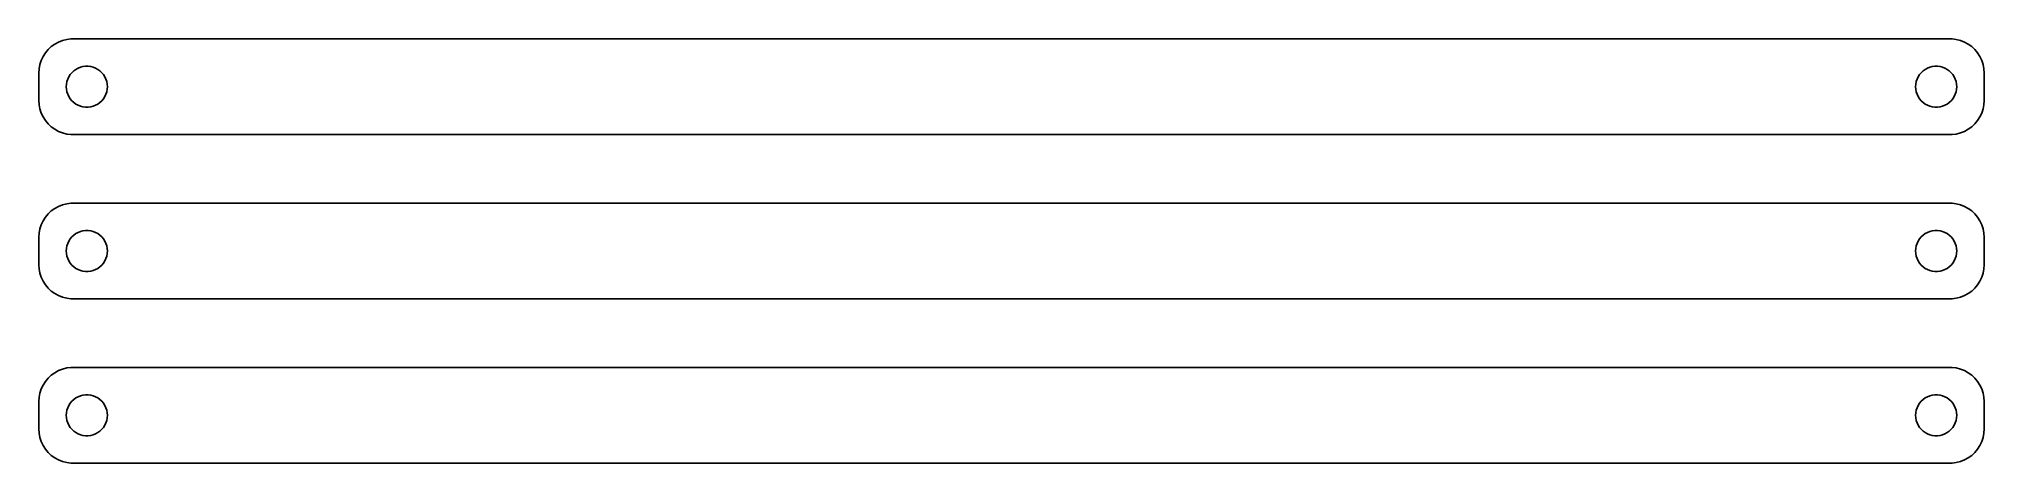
# Model space of a CAD drawing. Header units: metres. Extents: x -142 to 142, y 41 to 103.
import ezdxf

# ---------------------------------------------------------------- set-up
doc = ezdxf.new("R2010")
doc.units = ezdxf.units.M

msp = doc.modelspace()

# ---------------------------------------------------------------- linework, layer by layer
for p, q in [((-139.129, 102.524), (-139.679, 102.222)), ((-138.545, 102.755), (-139.129, 102.524)), ((-137.937, 102.911), (-138.545, 102.755)), ((-137.314, 102.99), (-137.937, 102.911)), ((137.314, 102.99), (-137.314, 102.99)), ((137.937, 102.911), (137.314, 102.99)), ((138.545, 102.755), (137.937, 102.911)), ((139.129, 102.524), (138.545, 102.755)), ((139.679, 102.222), (139.129, 102.524)), ((-141.649, 99.8406), (-141.843, 99.2434)), ((-141.382, 100.409), (-141.649, 99.8406)), ((-141.045, 100.939), (-141.382, 100.409)), ((-140.645, 101.423), (-141.045, 100.939)), ((-140.187, 101.853), (-140.645, 101.423)), ((-139.679, 102.222), (-140.187, 101.853)), ((140.187, 101.853), (139.679, 102.222)), ((140.645, 101.423), (140.187, 101.853)), ((141.045, 100.939), (140.645, 101.423)), ((141.382, 100.409), (141.045, 100.939)), ((141.649, 99.8406), (141.382, 100.409)), ((141.843, 99.2434), (141.649, 99.8406)), ((-141.961, 98.6267), (-142, 98)), ((-142, 98), (-142, 94)), ((-141.843, 99.2434), (-141.961, 98.6267)), ((-137.976, 96.376), (-137.906, 96.7461)), ((-137.906, 96.7461), (-137.789, 97.1044)), ((-137.789, 97.1044), (-137.629, 97.4453)), ((-137.629, 97.4453), (-137.427, 97.7634)), ((-137.427, 97.7634), (-137.187, 98.0536)), ((-137.187, 98.0536), (-136.912, 98.3115)), ((-136.912, 98.3115), (-136.607, 98.533)), ((-136.607, 98.533), (-136.277, 98.7145)), ((-136.277, 98.7145), (-135.927, 98.8532)), ((-135.927, 98.8532), (-135.562, 98.9469)), ((-135.562, 98.9469), (-135.188, 98.9941)), ((-135.188, 98.9941), (-134.812, 98.9941)), ((-134.812, 98.9941), (-134.438, 98.9469)), ((-134.438, 98.9469), (-134.073, 98.8532)), ((-134.073, 98.8532), (-133.723, 98.7145)), ((-133.723, 98.7145), (-133.393, 98.533)), ((-133.393, 98.533), (-133.088, 98.3115)), ((-133.088, 98.3115), (-132.813, 98.0536)), ((-132.813, 98.0536), (-132.573, 97.7634)), ((-132.573, 97.7634), (-132.371, 97.4453)), ((-132.371, 97.4453), (-132.211, 97.1044)), ((-132.211, 97.1044), (-132.094, 96.7461)), ((-132.094, 96.7461), (-132.024, 96.376)), ((132.024, 96.376), (132.094, 96.7461)), ((132.094, 96.7461), (132.211, 97.1044)), ((132.211, 97.1044), (132.371, 97.4453)), ((132.371, 97.4453), (132.573, 97.7634)), ((132.573, 97.7634), (132.813, 98.0536)), ((132.813, 98.0536), (133.088, 98.3115)), ((133.088, 98.3115), (133.393, 98.533)), ((133.393, 98.533), (133.723, 98.7145)), ((133.723, 98.7145), (134.073, 98.8532)), ((134.073, 98.8532), (134.438, 98.9469)), ((134.438, 98.9469), (134.812, 98.9941)), ((134.812, 98.9941), (135.188, 98.9941)), ((135.188, 98.9941), (135.562, 98.9469)), ((135.562, 98.9469), (135.927, 98.8532)), ((135.927, 98.8532), (136.277, 98.7145)), ((136.277, 98.7145), (136.607, 98.533)), ((136.607, 98.533), (136.912, 98.3115)), ((136.912, 98.3115), (137.187, 98.0536)), ((137.187, 98.0536), (137.427, 97.7634)), ((137.427, 97.7634), (137.629, 97.4453)), ((137.629, 97.4453), (137.789, 97.1044)), ((137.789, 97.1044), (137.906, 96.7461)), ((137.906, 96.7461), (137.976, 96.376)), ((141.961, 98.6267), (141.843, 99.2434)), ((142, 98), (141.961, 98.6267)), ((142, 94), (142, 98)), ((-142, 94), (-141.961, 93.3733)), ((-138, 96), (-137.976, 96.376)), ((-137.976, 95.624), (-138, 96)), ((-137.906, 95.2539), (-137.976, 95.624)), ((-137.789, 94.8956), (-137.906, 95.2539)), ((-137.629, 94.5547), (-137.789, 94.8956)), ((-137.427, 94.2366), (-137.629, 94.5547)), ((-137.187, 93.9464), (-137.427, 94.2366)), ((-136.912, 93.6885), (-137.187, 93.9464)), ((-132.813, 93.9464), (-133.088, 93.6885)), ((-132.573, 94.2366), (-132.813, 93.9464)), ((-132.371, 94.5547), (-132.573, 94.2366)), ((-132.211, 94.8956), (-132.371, 94.5547)), ((-132.094, 95.2539), (-132.211, 94.8956)), ((-132.024, 95.624), (-132.094, 95.2539)), ((-132.024, 96.376), (-132, 96)), ((-132, 96), (-132.024, 95.624)), ((132, 96), (132.024, 96.376)), ((132.024, 95.624), (132, 96)), ((132.094, 95.2539), (132.024, 95.624)), ((132.211, 94.8956), (132.094, 95.2539)), ((132.371, 94.5547), (132.211, 94.8956)), ((132.573, 94.2366), (132.371, 94.5547)), ((132.813, 93.9464), (132.573, 94.2366)), ((133.088, 93.6885), (132.813, 93.9464)), ((137.187, 93.9464), (136.912, 93.6885)), ((137.427, 94.2366), (137.187, 93.9464)), ((137.629, 94.5547), (137.427, 94.2366)), ((137.789, 94.8956), (137.629, 94.5547)), ((137.906, 95.2539), (137.789, 94.8956)), ((137.976, 95.624), (137.906, 95.2539)), ((137.976, 96.376), (138, 96)), ((138, 96), (137.976, 95.624)), ((141.961, 93.3733), (142, 94)), ((-141.961, 93.3733), (-141.843, 92.7566)), ((-141.843, 92.7566), (-141.649, 92.1594)), ((-141.649, 92.1594), (-141.382, 91.5912)), ((-141.382, 91.5912), (-141.045, 91.0611)), ((-141.045, 91.0611), (-140.645, 90.5773)), ((-136.607, 93.467), (-136.912, 93.6885)), ((-136.277, 93.2855), (-136.607, 93.467)), ((-135.927, 93.1468), (-136.277, 93.2855)), ((-135.562, 93.0531), (-135.927, 93.1468)), ((-135.188, 93.0059), (-135.562, 93.0531)), ((-134.812, 93.0059), (-135.188, 93.0059)), ((-134.438, 93.0531), (-134.812, 93.0059)), ((-134.073, 93.1468), (-134.438, 93.0531)), ((-133.723, 93.2855), (-134.073, 93.1468)), ((-133.393, 93.467), (-133.723, 93.2855)), ((-133.088, 93.6885), (-133.393, 93.467)), ((133.393, 93.467), (133.088, 93.6885)), ((133.723, 93.2855), (133.393, 93.467)), ((134.073, 93.1468), (133.723, 93.2855)), ((134.438, 93.0531), (134.073, 93.1468)), ((134.812, 93.0059), (134.438, 93.0531)), ((135.188, 93.0059), (134.812, 93.0059)), ((135.562, 93.0531), (135.188, 93.0059)), ((135.927, 93.1468), (135.562, 93.0531)), ((136.277, 93.2855), (135.927, 93.1468)), ((136.607, 93.467), (136.277, 93.2855)), ((136.912, 93.6885), (136.607, 93.467)), ((140.645, 90.5773), (141.045, 91.0611)), ((141.045, 91.0611), (141.382, 91.5912)), ((141.382, 91.5912), (141.649, 92.1594)), ((141.649, 92.1594), (141.843, 92.7566)), ((141.843, 92.7566), (141.961, 93.3733)), ((-140.645, 90.5773), (-140.187, 90.1474)), ((-140.187, 90.1474), (-139.679, 89.7784)), ((-139.679, 89.7784), (-139.129, 89.4759)), ((-139.129, 89.4759), (-138.545, 89.2447)), ((-138.545, 89.2447), (-137.937, 89.0886)), ((-137.937, 89.0886), (-137.314, 89.0099)), ((-137.314, 89.0099), (137.314, 89.0099)), ((137.314, 89.0099), (137.937, 89.0886)), ((137.937, 89.0886), (138.545, 89.2447)), ((138.545, 89.2447), (139.129, 89.4759)), ((139.129, 89.4759), (139.679, 89.7784)), ((139.679, 89.7784), (140.187, 90.1474)), ((140.187, 90.1474), (140.645, 90.5773)), ((-141.045, 76.9389), (-141.382, 76.4088)), ((-140.645, 77.4227), (-141.045, 76.9389)), ((-140.187, 77.8526), (-140.645, 77.4227)), ((-139.679, 78.2216), (-140.187, 77.8526)), ((-139.129, 78.5241), (-139.679, 78.2216)), ((-138.545, 78.7553), (-139.129, 78.5241)), ((-137.937, 78.9114), (-138.545, 78.7553)), ((-137.314, 78.9901), (-137.937, 78.9114)), ((137.314, 78.9901), (-137.314, 78.9901)), ((137.937, 78.9114), (137.314, 78.9901)), ((138.545, 78.7553), (137.937, 78.9114)), ((139.129, 78.5241), (138.545, 78.7553)), ((139.679, 78.2216), (139.129, 78.5241)), ((140.187, 77.8526), (139.679, 78.2216)), ((140.645, 77.4227), (140.187, 77.8526)), ((141.045, 76.9389), (140.645, 77.4227)), ((141.382, 76.4088), (141.045, 76.9389)), ((-141.961, 74.6267), (-142, 74)), ((-142, 74), (-142, 70)), ((-141.843, 75.2434), (-141.961, 74.6267)), ((-141.649, 75.8406), (-141.843, 75.2434)), ((-141.382, 76.4088), (-141.649, 75.8406)), ((-137.427, 73.7634), (-137.187, 74.0536)), ((-137.187, 74.0536), (-136.912, 74.3115)), ((-136.912, 74.3115), (-136.607, 74.533)), ((-136.607, 74.533), (-136.277, 74.7145)), ((-136.277, 74.7145), (-135.927, 74.8532)), ((-135.927, 74.8532), (-135.562, 74.9469)), ((-135.562, 74.9469), (-135.188, 74.9941)), ((-135.188, 74.9941), (-134.812, 74.9941)), ((-134.812, 74.9941), (-134.438, 74.9469)), ((-134.438, 74.9469), (-134.073, 74.8532)), ((-134.073, 74.8532), (-133.723, 74.7145)), ((-133.723, 74.7145), (-133.393, 74.533)), ((-133.393, 74.533), (-133.088, 74.3115)), ((-133.088, 74.3115), (-132.813, 74.0536)), ((-132.813, 74.0536), (-132.573, 73.7634)), ((132.573, 73.7634), (132.813, 74.0536)), ((132.813, 74.0536), (133.088, 74.3115)), ((133.088, 74.3115), (133.393, 74.533)), ((133.393, 74.533), (133.723, 74.7145)), ((133.723, 74.7145), (134.073, 74.8532)), ((134.073, 74.8532), (134.438, 74.9469)), ((134.438, 74.9469), (134.812, 74.9941)), ((134.812, 74.9941), (135.188, 74.9941)), ((135.188, 74.9941), (135.562, 74.9469)), ((135.562, 74.9469), (135.927, 74.8532)), ((135.927, 74.8532), (136.277, 74.7145)), ((136.277, 74.7145), (136.607, 74.533)), ((136.607, 74.533), (136.912, 74.3115)), ((136.912, 74.3115), (137.187, 74.0536)), ((137.187, 74.0536), (137.427, 73.7634)), ((141.649, 75.8406), (141.382, 76.4088)), ((141.843, 75.2434), (141.649, 75.8406)), ((141.961, 74.6267), (141.843, 75.2434)), ((142, 74), (141.961, 74.6267)), ((142, 70), (142, 74)), ((-138, 72), (-137.976, 72.376)), ((-137.976, 71.624), (-138, 72)), ((-137.976, 72.376), (-137.906, 72.7461)), ((-137.906, 71.2539), (-137.976, 71.624)), ((-137.906, 72.7461), (-137.789, 73.1044)), ((-137.789, 70.8956), (-137.906, 71.2539)), ((-137.789, 73.1044), (-137.629, 73.4453)), ((-137.629, 73.4453), (-137.427, 73.7634)), ((-132.573, 73.7634), (-132.371, 73.4453)), ((-132.371, 73.4453), (-132.211, 73.1044)), ((-132.211, 73.1044), (-132.094, 72.7461)), ((-132.094, 71.2539), (-132.211, 70.8956)), ((-132.094, 72.7461), (-132.024, 72.376)), ((-132.024, 71.624), (-132.094, 71.2539)), ((-132.024, 72.376), (-132, 72)), ((-132, 72), (-132.024, 71.624)), ((132, 72), (132.024, 72.376)), ((132.024, 71.624), (132, 72)), ((132.024, 72.376), (132.094, 72.7461)), ((132.094, 71.2539), (132.024, 71.624)), ((132.094, 72.7461), (132.211, 73.1044)), ((132.211, 70.8956), (132.094, 71.2539)), ((132.211, 73.1044), (132.371, 73.4453)), ((132.371, 73.4453), (132.573, 73.7634)), ((137.427, 73.7634), (137.629, 73.4453)), ((137.629, 73.4453), (137.789, 73.1044)), ((137.789, 73.1044), (137.906, 72.7461)), ((137.906, 71.2539), (137.789, 70.8956)), ((137.906, 72.7461), (137.976, 72.376)), ((137.976, 71.624), (137.906, 71.2539)), ((137.976, 72.376), (138, 72)), ((138, 72), (137.976, 71.624)), ((-142, 70), (-141.961, 69.3733)), ((-141.961, 69.3733), (-141.843, 68.7566)), ((-141.843, 68.7566), (-141.649, 68.1594)), ((-137.629, 70.5547), (-137.789, 70.8956)), ((-137.427, 70.2366), (-137.629, 70.5547)), ((-137.187, 69.9464), (-137.427, 70.2366)), ((-136.912, 69.6885), (-137.187, 69.9464)), ((-136.607, 69.467), (-136.912, 69.6885)), ((-136.277, 69.2855), (-136.607, 69.467)), ((-135.927, 69.1468), (-136.277, 69.2855)), ((-135.562, 69.0531), (-135.927, 69.1468)), ((-135.188, 69.0059), (-135.562, 69.0531)), ((-134.812, 69.0059), (-135.188, 69.0059)), ((-134.438, 69.0531), (-134.812, 69.0059)), ((-134.073, 69.1468), (-134.438, 69.0531)), ((-133.723, 69.2855), (-134.073, 69.1468)), ((-133.393, 69.467), (-133.723, 69.2855)), ((-133.088, 69.6885), (-133.393, 69.467)), ((-132.813, 69.9464), (-133.088, 69.6885)), ((-132.573, 70.2366), (-132.813, 69.9464)), ((-132.371, 70.5547), (-132.573, 70.2366)), ((-132.211, 70.8956), (-132.371, 70.5547)), ((132.371, 70.5547), (132.211, 70.8956)), ((132.573, 70.2366), (132.371, 70.5547)), ((132.813, 69.9464), (132.573, 70.2366)), ((133.088, 69.6885), (132.813, 69.9464)), ((133.393, 69.467), (133.088, 69.6885)), ((133.723, 69.2855), (133.393, 69.467)), ((134.073, 69.1468), (133.723, 69.2855)), ((134.438, 69.0531), (134.073, 69.1468)), ((134.812, 69.0059), (134.438, 69.0531)), ((135.188, 69.0059), (134.812, 69.0059)), ((135.562, 69.0531), (135.188, 69.0059)), ((135.927, 69.1468), (135.562, 69.0531)), ((136.277, 69.2855), (135.927, 69.1468)), ((136.607, 69.467), (136.277, 69.2855)), ((136.912, 69.6885), (136.607, 69.467)), ((137.187, 69.9464), (136.912, 69.6885)), ((137.427, 70.2366), (137.187, 69.9464)), ((137.629, 70.5547), (137.427, 70.2366)), ((137.789, 70.8956), (137.629, 70.5547)), ((141.649, 68.1594), (141.843, 68.7566)), ((141.843, 68.7566), (141.961, 69.3733)), ((141.961, 69.3733), (142, 70)), ((-141.649, 68.1594), (-141.382, 67.5912)), ((-141.382, 67.5912), (-141.045, 67.0611)), ((-141.045, 67.0611), (-140.645, 66.5773)), ((-140.645, 66.5773), (-140.187, 66.1474)), ((-140.187, 66.1474), (-139.679, 65.7784)), ((-139.679, 65.7784), (-139.129, 65.4759)), ((-139.129, 65.4759), (-138.545, 65.2447)), ((138.545, 65.2447), (139.129, 65.4759)), ((139.129, 65.4759), (139.679, 65.7784)), ((139.679, 65.7784), (140.187, 66.1474)), ((140.187, 66.1474), (140.645, 66.5773)), ((140.645, 66.5773), (141.045, 67.0611)), ((141.045, 67.0611), (141.382, 67.5912)), ((141.382, 67.5912), (141.649, 68.1594)), ((-138.545, 65.2447), (-137.937, 65.0886)), ((-137.937, 65.0886), (-137.314, 65.0099)), ((-137.314, 65.0099), (137.314, 65.0099)), ((137.314, 65.0099), (137.937, 65.0886)), ((137.937, 65.0886), (138.545, 65.2447)), ((-139.679, 54.2216), (-140.187, 53.8526)), ((-139.129, 54.5241), (-139.679, 54.2216)), ((-138.545, 54.7553), (-139.129, 54.5241)), ((-137.937, 54.9114), (-138.545, 54.7553)), ((-137.314, 54.9901), (-137.937, 54.9114)), ((137.314, 54.9901), (-137.314, 54.9901)), ((137.937, 54.9114), (137.314, 54.9901)), ((138.545, 54.7553), (137.937, 54.9114)), ((139.129, 54.5241), (138.545, 54.7553)), ((139.679, 54.2216), (139.129, 54.5241)), ((140.187, 53.8526), (139.679, 54.2216)), ((-141.843, 51.2434), (-141.961, 50.6267)), ((-141.649, 51.8406), (-141.843, 51.2434)), ((-141.382, 52.4088), (-141.649, 51.8406)), ((-141.045, 52.9389), (-141.382, 52.4088)), ((-140.645, 53.4227), (-141.045, 52.9389)), ((-140.187, 53.8526), (-140.645, 53.4227)), ((140.645, 53.4227), (140.187, 53.8526)), ((141.045, 52.9389), (140.645, 53.4227)), ((141.382, 52.4088), (141.045, 52.9389)), ((141.649, 51.8406), (141.382, 52.4088)), ((141.843, 51.2434), (141.649, 51.8406)), ((141.961, 50.6267), (141.843, 51.2434)), ((-141.961, 50.6267), (-142, 50)), ((-142, 50), (-142, 46)), ((-138, 48), (-137.976, 48.376)), ((-137.976, 48.376), (-137.906, 48.7461)), ((-137.906, 48.7461), (-137.789, 49.1044)), ((-137.789, 49.1044), (-137.629, 49.4453)), ((-137.629, 49.4453), (-137.427, 49.7634)), ((-137.427, 49.7634), (-137.187, 50.0536)), ((-137.187, 50.0536), (-136.912, 50.3115)), ((-136.912, 50.3115), (-136.607, 50.533)), ((-136.607, 50.533), (-136.277, 50.7145)), ((-136.277, 50.7145), (-135.927, 50.8532)), ((-135.927, 50.8532), (-135.562, 50.9469)), ((-135.562, 50.9469), (-135.188, 50.9941)), ((-135.188, 50.9941), (-134.812, 50.9941)), ((-134.812, 50.9941), (-134.438, 50.9469)), ((-134.438, 50.9469), (-134.073, 50.8532)), ((-134.073, 50.8532), (-133.723, 50.7145)), ((-133.723, 50.7145), (-133.393, 50.533)), ((-133.393, 50.533), (-133.088, 50.3115)), ((-133.088, 50.3115), (-132.813, 50.0536)), ((-132.813, 50.0536), (-132.573, 49.7634)), ((-132.573, 49.7634), (-132.371, 49.4453)), ((-132.371, 49.4453), (-132.211, 49.1044)), ((-132.211, 49.1044), (-132.094, 48.7461)), ((-132.094, 48.7461), (-132.024, 48.376)), ((-132.024, 48.376), (-132, 48)), ((132, 48), (132.024, 48.376)), ((132.024, 48.376), (132.094, 48.7461)), ((132.094, 48.7461), (132.211, 49.1044)), ((132.211, 49.1044), (132.371, 49.4453)), ((132.371, 49.4453), (132.573, 49.7634)), ((132.573, 49.7634), (132.813, 50.0536)), ((132.813, 50.0536), (133.088, 50.3115)), ((133.088, 50.3115), (133.393, 50.533)), ((133.393, 50.533), (133.723, 50.7145)), ((133.723, 50.7145), (134.073, 50.8532)), ((134.073, 50.8532), (134.438, 50.9469)), ((134.438, 50.9469), (134.812, 50.9941)), ((134.812, 50.9941), (135.188, 50.9941)), ((135.188, 50.9941), (135.562, 50.9469)), ((135.562, 50.9469), (135.927, 50.8532)), ((135.927, 50.8532), (136.277, 50.7145)), ((136.277, 50.7145), (136.607, 50.533)), ((136.607, 50.533), (136.912, 50.3115)), ((136.912, 50.3115), (137.187, 50.0536)), ((137.187, 50.0536), (137.427, 49.7634)), ((137.427, 49.7634), (137.629, 49.4453)), ((137.629, 49.4453), (137.789, 49.1044)), ((137.789, 49.1044), (137.906, 48.7461)), ((137.906, 48.7461), (137.976, 48.376)), ((137.976, 48.376), (138, 48)), ((142, 50), (141.961, 50.6267)), ((142, 46), (142, 50)), ((-142, 46), (-141.961, 45.3733)), ((-137.976, 47.624), (-138, 48)), ((-137.906, 47.2539), (-137.976, 47.624)), ((-137.789, 46.8956), (-137.906, 47.2539)), ((-137.629, 46.5547), (-137.789, 46.8956)), ((-137.427, 46.2366), (-137.629, 46.5547)), ((-137.187, 45.9464), (-137.427, 46.2366)), ((-136.912, 45.6885), (-137.187, 45.9464)), ((-136.607, 45.467), (-136.912, 45.6885)), ((-136.277, 45.2855), (-136.607, 45.467)), ((-133.393, 45.467), (-133.723, 45.2855)), ((-133.088, 45.6885), (-133.393, 45.467)), ((-132.813, 45.9464), (-133.088, 45.6885)), ((-132.573, 46.2366), (-132.813, 45.9464)), ((-132.371, 46.5547), (-132.573, 46.2366)), ((-132.211, 46.8956), (-132.371, 46.5547)), ((-132.094, 47.2539), (-132.211, 46.8956)), ((-132.024, 47.624), (-132.094, 47.2539)), ((-132, 48), (-132.024, 47.624)), ((132.024, 47.624), (132, 48)), ((132.094, 47.2539), (132.024, 47.624)), ((132.211, 46.8956), (132.094, 47.2539)), ((132.371, 46.5547), (132.211, 46.8956)), ((132.573, 46.2366), (132.371, 46.5547)), ((132.813, 45.9464), (132.573, 46.2366)), ((133.088, 45.6885), (132.813, 45.9464)), ((133.393, 45.467), (133.088, 45.6885)), ((133.723, 45.2855), (133.393, 45.467)), ((136.607, 45.467), (136.277, 45.2855)), ((136.912, 45.6885), (136.607, 45.467)), ((137.187, 45.9464), (136.912, 45.6885)), ((137.427, 46.2366), (137.187, 45.9464)), ((137.629, 46.5547), (137.427, 46.2366)), ((137.789, 46.8956), (137.629, 46.5547)), ((137.906, 47.2539), (137.789, 46.8956)), ((137.976, 47.624), (137.906, 47.2539)), ((138, 48), (137.976, 47.624)), ((141.961, 45.3733), (142, 46)), ((-141.961, 45.3733), (-141.843, 44.7566)), ((-141.843, 44.7566), (-141.649, 44.1594)), ((-141.649, 44.1594), (-141.382, 43.5912)), ((-141.382, 43.5912), (-141.045, 43.0611)), ((-141.045, 43.0611), (-140.645, 42.5773)), ((-135.927, 45.1468), (-136.277, 45.2855)), ((-135.562, 45.0531), (-135.927, 45.1468)), ((-135.188, 45.0059), (-135.562, 45.0531)), ((-134.812, 45.0059), (-135.188, 45.0059)), ((-134.438, 45.0531), (-134.812, 45.0059)), ((-134.073, 45.1468), (-134.438, 45.0531)), ((-133.723, 45.2855), (-134.073, 45.1468)), ((134.073, 45.1468), (133.723, 45.2855)), ((134.438, 45.0531), (134.073, 45.1468)), ((134.812, 45.0059), (134.438, 45.0531)), ((135.188, 45.0059), (134.812, 45.0059)), ((135.562, 45.0531), (135.188, 45.0059)), ((135.927, 45.1468), (135.562, 45.0531)), ((136.277, 45.2855), (135.927, 45.1468)), ((140.645, 42.5773), (141.045, 43.0611)), ((141.045, 43.0611), (141.382, 43.5912)), ((141.382, 43.5912), (141.649, 44.1594)), ((141.649, 44.1594), (141.843, 44.7566)), ((141.843, 44.7566), (141.961, 45.3733)), ((-140.645, 42.5773), (-140.187, 42.1474)), ((-140.187, 42.1474), (-139.679, 41.7784)), ((-139.679, 41.7784), (-139.129, 41.4759)), ((-139.129, 41.4759), (-138.545, 41.2447)), ((-138.545, 41.2447), (-137.937, 41.0886)), ((-137.937, 41.0886), (-137.314, 41.0099)), ((-137.314, 41.0099), (137.314, 41.0099)), ((137.314, 41.0099), (137.937, 41.0886)), ((137.937, 41.0886), (138.545, 41.2447)), ((138.545, 41.2447), (139.129, 41.4759)), ((139.129, 41.4759), (139.679, 41.7784)), ((139.679, 41.7784), (140.187, 42.1474)), ((140.187, 42.1474), (140.645, 42.5773))]:
    msp.add_line(p, q)

doc.saveas('drawing.dxf')
